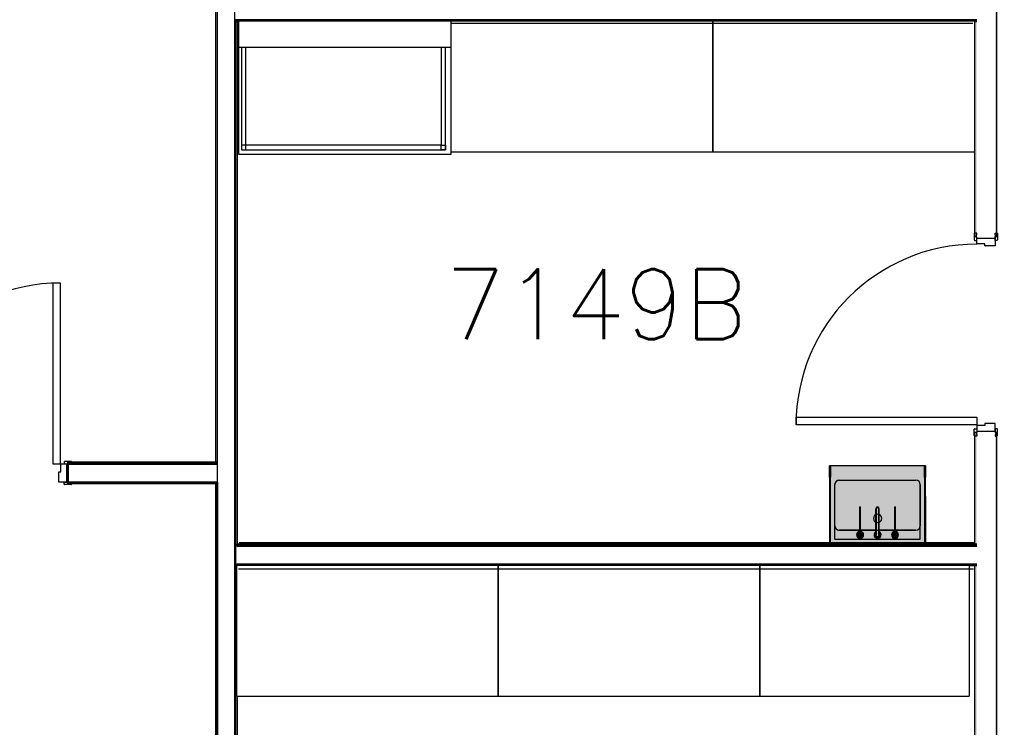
# Model space of a CAD drawing. Header units: millimetres. Extents: x -68474 to 336725, y -113450 to 40976.
# Drawn here: x 190159 to 195767, y -35454 to -31396 of the extents above; entities that cross this region are included whole.
import ezdxf

# ---------------------------------------------------------------- set-up
doc = ezdxf.new("R2010")
doc.units = ezdxf.units.MM
doc.header["$LTSCALE"] = 900
doc.linetypes.add('Dash 3mm', pattern=[6, 3, -3])
for name, color, linetype, lineweight in [('A-DETL-GENF', 92, 'Continuous', 15), ('A-DOOR', 31, 'Continuous', 15), ('A-GENM', 13, 'Continuous', 15), ('A-WALL', 113, 'Continuous', 15), ('I-WALL', 2, 'Continuous', 15), ('P-SANR-FIXT', 6, 'Continuous', 15)]:
    doc.layers.add(name, color=color, linetype=linetype, lineweight=lineweight)
doc.layers.add('s5152a$0$ROOM-NO', color=4, linetype='Continuous')
doc.styles.add('s5152a$0$STANDARD', font='SIMPLEX')

# ---------------------------------------------------------------- blocks, each defined once
blk = doc.blocks.new('Basic Wall _ A-Gypsum Block-Internal-100mm-WithSkimCoat - ___-2801805-Level 7 - Proposed Works_GBP Submission 1')
at = {"layer": 'I-WALL'}
h = blk.add_hatch(color=31, dxfattribs=at)
h.paths.add_polyline_path([(191281.5, -40122.5), (191291.5, -40122.5), (191291.5, -34047.5), (191281.5, -34047.5), (191281.5, -39874.6)], flags=0)
h.paths.add_polyline_path([(191281.5, -33942.5), (191291.5, -33942.5), (191291.5, -28277.5), (191281.5, -28277.5), (191281.5, -33702.4)], flags=0)
for p, q in [((191281.5, -28277.5), (191281.5, -33942.5)), ((191281.5, -34047.5), (191281.5, -40122.5))]:
    blk.add_line(p, q, dxfattribs=at)
blk = doc.blocks.new('Basic Wall _ A-Gypsum Block-Internal-100mm-WithSkimCoat - ___-2801804-Level 7 - Proposed Works_GBP Submission 1')
at = {"layer": 'I-WALL'}
h = blk.add_hatch(color=31, dxfattribs=at)
h.paths.add_polyline_path([(191396.5, -40122.5), (191406.5, -40122.5), (191406.5, -39525.7), (191396.5, -39525.7), (191396.5, -39874.6)], flags=0)
h.paths.add_polyline_path([(191406.5, -39420.7), (191406.5, -38712.5), (191396.5, -38712.5), (191396.5, -39420.7)], flags=0)
h.paths.add_polyline_path([(191396.5, -38607.5), (191406.5, -38607.5), (191406.5, -37365), (191404, -37365), (191404, -37260), (191406.5, -37260), (191406.5, -35275), (191404, -35275), (191404, -34525), (191406.5, -34525), (191406.5, -34517.5), (191404, -34517.5), (191404, -34412.5), (191406.5, -34412.5), (191406.5, -31397.5), (191396.5, -31397.5), (191396.5, -38022.9)], flags=0)
h.paths.add_polyline_path([(191406.5, -31292.5), (191406.5, -28277.5), (191396.5, -28277.5), (191396.5, -31292.5)], flags=0)
for p, q in [((191406.5, -31397.5), (191406.5, -34412.5)), ((191406.5, -34517.5), (191406.5, -34525)), ((191406.5, -35275), (191406.5, -37260))]:
    blk.add_line(p, q, dxfattribs=at)
blk = doc.blocks.new('Basic Wall _ A-Gypsum Block-Internal-100mm-WithSkimCoat - ___-2801839-Level 7 - Proposed Works_GBP Submission 1')
at = {"layer": 'I-WALL'}
blk.add_hatch(color=31, dxfattribs=at).paths.add_polyline_path([(195521.9, -34412.5), (195647.6, -34412.5), (195647.6, -34402.5), (195354.1, -34402.5), (195354.1, -34405), (194804.1, -34405), (194804.1, -34402.5), (191404, -34402.5), (191404, -34412.5), (195361.6, -34412.5)], flags=0)
for p, q in [((191404, -34412.5), (191404, -34402.5)), ((194804.1, -34402.5), (191404, -34402.5)), ((195647.6, -34402.5), (195354.1, -34402.5))]:
    blk.add_line(p, q, dxfattribs=at)
blk = doc.blocks.new('Basic Wall _ A-Gypsum Block-Internal-100mm-WithSkimCoat - ___-2801838-Level 7 - Proposed Works_GBP Submission 1')
at = {"layer": 'I-WALL'}
blk.add_hatch(color=31, dxfattribs=at).paths.add_polyline_path([(195604, -34527.5), (195647.6, -34527.5), (195647.6, -34517.5), (191404, -34517.5), (191404, -34525), (195604, -34525)], flags=0)
for p, q in [((191404, -34525), (191404, -34517.5)), ((195647.6, -34527.5), (195604, -34527.5))]:
    blk.add_line(p, q, dxfattribs=at)
blk = doc.blocks.new('Basic Wall _ A-Gypsum Block-Internal-100mm-WithSkimCoat - ___-2801871-Level 7 - Proposed Works_GBP Submission 1')
at = {"layer": 'I-WALL'}
for points in [[(195752.6, -32641.8), (195762.6, -32641.8), (195762.6, -30645), (195752.6, -30645), (195752.6, -32468)], [(195762.6, -35621.5), (195762.6, -33761.8), (195752.6, -33761.8), (195752.6, -35621.5)]]:
    blk.add_hatch(color=31, dxfattribs=at).paths.add_polyline_path(points, flags=0)
for p, q in [((195762.6, -32641.8), (195762.6, -30645)), ((195762.6, -32641.8), (195752.6, -32641.8)), ((195752.6, -33761.8), (195762.6, -33761.8)), ((195762.6, -35621.5), (195762.6, -33761.8))]:
    blk.add_line(p, q, dxfattribs=at)
blk = doc.blocks.new('Basic Wall _ A-Gypsum Block-Internal-100mm-WithSkimCoat - ___-2801870-Level 7 - Proposed Works_GBP Submission 1')
at = {"layer": 'I-WALL'}
h = blk.add_hatch(color=31, dxfattribs=at)
h.paths.add_polyline_path([(195647.6, -32641.8), (195647.6, -31397.5), (195637.6, -31397.5), (195637.6, -32641.8), (195643.4, -32641.8)], flags=0)
h.paths.add_polyline_path([(195637.6, -31292.5), (195647.6, -31292.5), (195647.6, -30645), (195637.6, -30645), (195637.6, -31233.6)], flags=0)
h = blk.add_hatch(color=31, dxfattribs=at)
h.paths.add_polyline_path([(195647.6, -35621.5), (195647.6, -34517.5), (195637.6, -34517.5), (195637.6, -35621.5), (195643.9, -35621.5)], flags=0)
h.paths.add_polyline_path([(195637.6, -34412.5), (195647.6, -34412.5), (195647.6, -33761.8), (195637.6, -33761.8), (195637.6, -34319.7)], flags=0)
for p, q in [((195637.6, -32641.8), (195637.6, -31397.5)), ((195647.6, -32641.8), (195637.6, -32641.8)), ((195637.6, -33761.8), (195647.6, -33761.8)), ((195637.6, -34412.5), (195637.6, -33761.8)), ((195637.6, -35621.5), (195637.6, -34517.5))]:
    blk.add_line(p, q, dxfattribs=at)
blk = doc.blocks.new('A-Generic-Doorset-Single_Internal-RyderBP - Type 02 - 1120 x 2100mm _ L20_TBC _ GRP Leaf  _ GRP Frame _ dB-4782836-Level 7 - Proposed Works_GBP Submission 1')
at = {"layer": 'A-DETL-GENF'}
for p, q in [((-532, 52.5), (-532, 63.5)), ((-529, 66.5), (-493, 66.5)), ((-490, 63.5), (-490, 52.5)), ((590, 63.5), (590, 52.5)), ((590, 63.5), (590, 52.5)), ((629, 66.5), (593, 66.5)), ((629, 66.5), (593, 66.5)), ((632, 52.5), (632, 63.5)), ((632, 52.5), (632, 63.5)), ((-522, 52.5), (-532, 52.5)), ((-522, 54.5), (-522, 52.5)), ((-512, 54.5), (-522, 54.5)), ((-512, 52.5), (-512, 54.5)), ((-490, 52.5), (-512, 52.5)), ((590, 52.5), (612, 52.5)), ((590, 52.5), (612, 52.5)), ((612, 54.5), (622, 54.5)), ((612, 52.5), (612, 54.5)), ((612, 54.5), (622, 54.5)), ((612, 52.5), (612, 54.5)), ((622, 54.5), (622, 52.5)), ((622, 54.5), (622, 52.5)), ((622, 52.5), (632, 52.5)), ((622, 52.5), (632, 52.5)), ((-522, -52.5), (-532, -52.5)), ((-532, -52.5), (-532, -63.5)), ((-522, -54.5), (-522, -52.5)), ((-512, -54.5), (-522, -54.5)), ((-512, -52.5), (-512, -54.5)), ((-490, -52.5), (-512, -52.5)), ((-490, -63.5), (-490, -52.5)), ((524, -1088.5), (524, -52.5)), ((524, -52.5), (568, -52.5)), ((568, -52.5), (568, -1088.5)), ((590, -52.5), (612, -52.5)), ((590, -63.5), (590, -52.5)), ((590, -52.5), (612, -52.5)), ((590, -63.5), (590, -52.5)), ((612, -52.5), (612, -54.5)), ((612, -52.5), (612, -54.5)), ((612, -54.5), (622, -54.5)), ((612, -54.5), (622, -54.5)), ((622, -52.5), (632, -52.5)), ((622, -54.5), (622, -52.5)), ((622, -52.5), (632, -52.5)), ((622, -54.5), (622, -52.5)), ((632, -52.5), (632, -63.5)), ((632, -52.5), (632, -63.5)), ((-529, -66.5), (-493, -66.5)), ((629, -66.5), (593, -66.5)), ((629, -66.5), (593, -66.5)), ((568, -1088.5), (524, -1088.5))]:
    blk.add_line(p, q, dxfattribs=at)
for centre, radius, start, end in [((-529, 63.5), 3, 90, 180), ((-493, 63.5), 3, 360, 90), ((593, 63.5), 3, 90, 180), ((593, 63.5), 3, 90, 180), ((629, 63.5), 3, 360, 90), ((629, 63.5), 3, 360, 90), ((568, -52.5), 1036, 180, 270), ((-529, -63.5), 3, 180, 270), ((-493, -63.5), 3, 270, 360), ((593, -63.5), 3, 180, 270), ((593, -63.5), 3, 180, 270), ((629, -63.5), 3, 270, 360), ((629, -63.5), 3, 270, 360)]:
    blk.add_arc(centre, radius, start, end, dxfattribs=at)
at = {"layer": 'A-DOOR'}
for p, q in [((-510, 52.5), (-462, 52.5)), ((-510, 52.5), (-459, 52.5)), ((-503, -52.5), (-503, 52.5)), ((-459, 52.5), (-459, -5.5)), ((-459, 49.5), (-459, -2.5)), ((559, 52.5), (559, -5.5)), ((610, 52.5), (559, 52.5)), ((559, 49.5), (559, -2.5)), ((610, 52.5), (562, 52.5)), ((603, -52.5), (603, 52.5)), ((-474, -52.5), (-510, -52.5)), ((-471, -52.5), (-510, -52.5)), ((-471, -5.5), (-471, -49.5)), ((-462, -5.5), (-471, -5.5)), ((-471, -5.5), (-471, -52.5)), ((-459, -5.5), (-471, -5.5)), ((559, -5.5), (571, -5.5)), ((562, -5.5), (571, -5.5)), ((571, -5.5), (571, -52.5)), ((571, -52.5), (610, -52.5))]:
    blk.add_line(p, q, dxfattribs=at)
for centre, start, end in [((-462, 49.5), 360, 90), ((562, 49.5), 90, 180), ((-474, -49.5), 270, 360), ((-462, -2.5), 270, 360), ((562, -2.5), 180, 270)]:
    blk.add_arc(centre, 3, start, end, dxfattribs=at)
blk = doc.blocks.new('BASIN TYPE B - Wall mounted sink with 200mm min_ upstand on back and both sides - all stainless steel grade 316 finish-2037543-Level 7 - Proposed Works_GBP Submission 1')
at = {"layer": 'P-SANR-FIXT'}
for points in [[(275, 115), (275, 500), (-275, 500), (-275, 115), (-270, 115), (-270, 495), (270, 495), (270, 115)], [(-100, 435), (-108.7, 440.5), (-107.8, 450.5), (-100, 455), (-100, 465), (-114.1, 459.1), (-120, 445), (-114.1, 430.9), (-101, 425.4), (-101, 435)], [(-100, 455), (-108.7, 449), (-107.8, 439.5), (-107.8, 440.5), (-106.8, 450), (-100, 454)], [(-100, 445), (-100, 447.6), (-102.2, 446.4), (-100, 450), (-100, 454), (-107.8, 449.5), (-106.9, 440), (-100, 436), (-100, 440.2)], [(-80, 445), (-85.9, 459.1), (-100, 465), (-99.1, 454.5), (-91.3, 449.5), (-92.2, 439.5), (-99, 435), (-99, 425.4), (-85.9, 430.9), (-81, 442.5)], [(-92.2, 440.5), (-93.1, 450), (-100, 454), (-100, 442.4), (-97.8, 443.6), (-100, 440), (-100, 436), (-92.8, 440.2)], [(-91.3, 441.9), (-92.2, 450.5), (-92.2, 449.5), (-92.8, 440.2), (-91.3, 441)], [(0.1, 465), (-14, 459.1), (-19.9, 445), (-14, 430.9), (-7.5, 428.1), (-6.4, 451.3), (0.1, 455)], [(0.1, 453.1), (-0.8, 454.5), (-8.6, 450), (-7.5, 445), (-6.5, 448.8), (-3.7, 451.5), (0.1, 452.5)], [(7.5, 300), (7.2, 446.9), (5.2, 445.3), (6.5, 448.8), (3.8, 451.5), (0, 452.5), (-3.7, 451.5), (-6.5, 448.8), (-7.5, 445), (-7.1, 294.4), (-3.8, 290.3), (1.3, 289.4), (5.8, 292), (7.5, 297), (7.5, 297.6)], [(20.1, 445), (14.2, 459.1), (0.1, 465), (0.1, 455), (8.8, 450), (8.8, 440), (7.5, 437.9), (7.5, 428.1), (14.2, 430.9), (19.1, 442.5)], [(8.8, 447.5), (8.2, 450.3), (0.1, 455), (0.6, 452.4), (3.8, 451.5), (6.5, 448.7), (6.5, 446.3), (7.2, 446.9), (8.8, 440.1), (8.8, 446.9)], [(100, 435), (91.3, 440.5), (92.2, 450.5), (100, 455), (100, 465), (85.9, 459.1), (80, 445), (85.9, 430.9), (99, 425.4), (99, 435)], [(100, 435), (100, 436), (92.2, 440.9), (92.2, 449.5), (91.3, 449), (92.2, 439.5), (99.1, 435.5)], [(100, 445), (100, 454), (92.2, 449.5), (93.1, 440), (100, 436), (100, 442.4)], [(120, 445), (114.1, 459.1), (100, 465), (101, 454.4), (108.7, 449.5), (107.8, 439.5), (101, 435), (101, 425.4), (114.1, 430.9), (119, 442.5)], [(107.8, 449.5), (100, 454), (100, 436), (107.8, 440.5)], [(108.7, 440.8), (107.8, 450.5), (107.8, 449.5), (107.8, 440.5), (108.7, 440.5)], [(-99, 393), (-100, 435), (-101, 435), (-101, 393)], [(-99, 357.7), (-99, 393), (-101, 393), (-101, 357.7)], [(101, 435), (99, 435), (100, 393), (101, 393)], [(101, 393), (99, 393), (99, 357.7), (101, 357.7), (101, 380.1)], [(-99, 313.8), (-99, 357.7), (-101, 357.7), (-101, 313.8)], [(101, 357.7), (99, 357.7), (99, 313.8), (101, 313.8)], [(-99, 306), (-99, 313.8), (-101, 313.8), (-101, 306)], [(-99, 290), (-99, 300), (-101, 300), (-101, 290)], [(10, 295), (8.7, 300), (3.8, 290.3), (-1.5, 289.4), (-5.8, 292), (-7.5, 297), (-8.7, 300), (-10, 294.6), (-8.7, 290), (-5, 286.3), (0, 285), (5.1, 286.4), (8.8, 290.3), (9.9, 294.4)], [(101, 313.8), (99, 313.8), (99, 306), (101, 306), (101, 309)], [(101, 300), (99, 300), (99, 290), (101, 290)]]:
    blk.add_hatch(color=51, dxfattribs=at).paths.add_polyline_path(points, flags=0)
h = blk.add_hatch(color=51, dxfattribs=at)
h.paths.add_polyline_path([(270, 50), (270, 495), (-270, 495), (-270, 50), (203.2, 50)], flags=0)
h.paths.add_polyline_path([(245, 157), (244.1, 150.6), (241.7, 144.5), (237.7, 139.3), (232.5, 135.4), (226.5, 132.9), (220, 132), (-226.5, 132.9), (-232.5, 135.4), (-237.7, 139.3), (-241.7, 144.5), (-244.1, 150.6), (-245, 157), (-244.1, 399.4), (-241.7, 405.5), (-237.7, 410.7), (-232.5, 414.6), (-226.5, 417.1), (-220, 418), (-101, 418), (-101, 425.4), (-114.1, 430.9), (-120, 445), (-114.1, 459.1), (-100, 465), (-85.9, 459.1), (-80, 445), (-85.9, 430.9), (-99, 425), (-99, 418), (-7.5, 418), (-7.5, 428.1), (-14, 430.9), (-19.9, 445), (-14, 459.1), (0.1, 465), (14.2, 459.1), (20.1, 445), (14.2, 430.9), (7.5, 427.9), (7.5, 418), (99, 418), (99, 425.4), (85.9, 430.9), (80, 445), (85.9, 459.1), (100, 465), (114.1, 459.1), (120, 445), (114.1, 430.9), (101, 425), (101, 418), (226.5, 417.1), (232.5, 414.6), (237.7, 410.7), (241.7, 405.5), (244.1, 399.4), (245, 393), (245, 286.4)], flags=0)
h.paths.add_polyline_path([(-97.8, 443.6), (-100, 441.9), (-98.9, 441.9), (-98.5, 442.5)], flags=0)
h.paths.add_polyline_path([(-100, 448.1), (-101.1, 448.1), (-102.2, 446.4), (-100, 447.6)], flags=0)
h = blk.add_hatch(color=51, dxfattribs=at)
h.paths.add_polyline_path([(245, 157), (244.1, 399.4), (241.7, 405.5), (237.7, 410.7), (232.5, 414.6), (226.5, 417.1), (220, 418), (101, 418), (101, 306), (99, 306), (99, 418), (7.5, 418), (8.7, 300), (9.9, 294.4), (8.7, 290), (5, 286.3), (0, 285), (-5.1, 286.4), (-8.7, 290), (-10, 295), (-8.7, 300), (-7.5, 300), (-7.5, 418), (-99, 418), (-99, 306), (-101, 306), (-101, 418), (-226.5, 417.1), (-232.5, 414.6), (-237.7, 410.7), (-241.7, 405.5), (-244.1, 399.4), (-245, 393), (-244.1, 150.6), (-241.7, 144.5), (-237.7, 139.3), (-232.5, 135.4), (-226.5, 132.9), (-220, 132), (226.5, 132.9), (232.5, 135.4), (237.7, 139.3), (241.7, 144.5), (244.1, 150.6)], flags=0)
h.paths.add_polyline_path([(101, 300), (101, 290), (99, 290), (99, 300)], flags=0)
h.paths.add_polyline_path([(-99, 295), (-99, 290), (-101, 290), (-101, 300), (-99, 300), (-99, 297)], flags=0)
h = blk.add_hatch(color=51, dxfattribs=at)
h.paths.add_polyline_path([(275, 115), (270, 115), (270, 50), (275, 50), (275, 98.2)], flags=0)
h.paths.add_polyline_path([(-270, 115), (-275, 115), (-275, 50), (-270, 50), (-270, 98.2)], flags=0)
for p, q in [((-275, 500), (275, 500)), ((-275, 224), (-275, 500)), ((275, 500), (-275, 500)), ((-275, 500), (-275, 115)), ((-270, 495), (270, 495)), ((-270, 115), (-270, 495)), ((245, 470), (-245, 470)), ((-245, 470), (-245, 157)), ((245, 470), (245, 157)), ((270, 495), (270, 115)), ((275, 224), (275, 500)), ((275, 115), (275, 500)), ((-245, 157), (-245, 393)), ((220, 418), (-220, 418)), ((-220, 418), (-101, 418)), ((-100, 285), (-100, 445)), ((-99, 418), (-7.5, 418)), ((-9.6, 427.5), (-9.6, 295)), ((7.5, 418), (99, 418)), ((9.6, 427.4), (9.6, 295)), ((100, 445), (100, 285)), ((101, 418), (220, 418)), ((245, 393), (245, 157)), ((-275, 50), (-275, 115)), ((-270, 115), (-270, 50)), ((220, 132), (-220, 132)), ((220, 132), (-220, 132)), ((270, 50), (270, 115)), ((275, 115), (275, 50)), ((-275, 50), (-270, 50)), ((-270, 50), (270, 50)), ((270, 50), (275, 50))]:
    blk.add_line(p, q, dxfattribs=at)
at = {"layer": 'P-SANR-FIXT', "lineweight": 5}
for p, q in [((-101, 393), (-101, 435)), ((-99, 435), (-101, 435)), ((-101, 357.7), (-101, 393)), ((-99, 435), (-99, 393)), ((-99, 393), (-99, 357.7)), ((99, 393), (99, 435)), ((99, 435), (101, 435)), ((99, 357.7), (99, 393)), ((101, 435), (101, 393)), ((101, 393), (101, 357.7)), ((-101, 313.8), (-101, 357.7)), ((-99, 357.7), (-101, 357.7)), ((-99, 357.7), (-99, 313.8)), ((99, 313.8), (99, 357.7)), ((99, 357.7), (101, 357.7)), ((101, 357.7), (101, 313.8)), ((-101, 305), (-101, 313.8)), ((-99, 313.8), (-101, 313.8)), ((-99, 305), (-101, 305)), ((-101, 300), (-101, 305)), ((-101, 290), (-101, 300)), ((-101, 285), (-101, 290)), ((-101, 289.8), (-101, 285)), ((-101, 285), (-99, 285)), ((-99, 313.8), (-99, 305)), ((-99, 305), (-99, 300)), ((-99, 300), (-99, 290)), ((-99, 290), (-99, 285)), ((-99, 285), (-99, 289.8)), ((99, 305), (99, 313.8)), ((99, 313.8), (101, 313.8)), ((101, 305), (99, 305)), ((99, 300), (99, 305)), ((99, 290), (99, 300)), ((99, 285), (99, 290)), ((99, 289.8), (99, 285)), ((99, 285), (101, 285)), ((101, 313.8), (101, 305)), ((101, 305), (101, 300)), ((101, 300), (101, 290)), ((101, 290), (101, 285)), ((101, 285), (101, 289.8))]:
    blk.add_line(p, q, dxfattribs=at)
at = {"layer": 'P-SANR-FIXT', "lineweight": 5, "flags": 128}
for points in [[(-7.5, 445), (-7.5, 444.9), (-7.5, 444.8), (-7.5, 444.5), (-7.5, 444), (-7.5, 443.5), (-7.5, 442.9), (-7.5, 442.1), (-7.5, 441.2), (-7.5, 440.2), (-7.5, 439.1), (-7.5, 437.9), (-7.5, 436.5), (-7.5, 435.1), (-7.5, 433.5), (-7.5, 431.9), (-7.5, 430.2), (-7.5, 428.3), (-7.5, 426.4), (-7.5, 424.4), (-7.5, 422.3), (-7.5, 420.1), (-7.5, 417.8), (-7.5, 415.4), (-7.5, 413), (-7.5, 410.5), (-7.5, 408), (-7.5, 405.3), (-7.5, 402.7), (-7.5, 400), (-7.5, 397.2), (-7.5, 394.4), (-7.5, 391.5), (-7.5, 388.6), (-7.5, 385.7), (-7.5, 382.7), (-7.5, 379.8), (-7.5, 376.8), (-7.5, 373.8), (-7.5, 370.8), (-7.5, 367.8), (-7.5, 364.8), (-7.5, 361.8), (-7.5, 358.9), (-7.5, 355.9), (-7.5, 353), (-7.5, 350.1), (-7.5, 347.2), (-7.5, 344.3), (-7.5, 341.5), (-7.5, 338.8), (-7.5, 336.1), (-7.5, 333.4), (-7.5, 330.8), (-7.5, 328.3), (-7.5, 325.9), (-7.5, 323.5), (-7.5, 321.2), (-7.5, 318.9), (-7.5, 316.8), (-7.5, 314.7), (-7.5, 312.7), (-7.5, 310.8), (-7.5, 309), (-7.5, 307.3), (-7.5, 305.7), (-7.5, 304.2), (-7.5, 302.8), (-7.5, 301.6), (-7.5, 300.4), (-7.5, 299.3), (-7.5, 298.4), (-7.5, 297.6), (-7.5, 297)], [(7.5, 297), (7.5, 297.7), (7.5, 298.5), (7.5, 299.5), (7.5, 300.6), (7.5, 301.8), (7.5, 303.1), (7.5, 304.5), (7.5, 306), (7.5, 307.6), (7.5, 309.3), (7.5, 311.2), (7.5, 313.1), (7.5, 315.1), (7.5, 317.1), (7.5, 319.3), (7.5, 321.6), (7.5, 323.9), (7.5, 326.3), (7.5, 328.8), (7.5, 331.3), (7.5, 333.9), (7.5, 336.6), (7.5, 339.3), (7.5, 342), (7.5, 344.8), (7.5, 347.7), (7.5, 350.6), (7.5, 353.5), (7.5, 356.4), (7.5, 359.4), (7.5, 362.4), (7.5, 365.3), (7.5, 368.3), (7.5, 371.3), (7.5, 374.3), (7.5, 377.3), (7.5, 380.3), (7.5, 383.3), (7.5, 386.2), (7.5, 389.1), (7.5, 392), (7.5, 394.9), (7.5, 397.7), (7.5, 400.4), (7.5, 403.2), (7.5, 405.8), (7.5, 408.4), (7.5, 411), (7.5, 413.4), (7.5, 415.9), (7.5, 418.2), (7.5, 420.5), (7.5, 422.6), (7.5, 424.7), (7.5, 426.7), (7.5, 428.6), (7.5, 430.5), (7.5, 432.2), (7.5, 433.8), (7.5, 435.3), (7.5, 436.8), (7.5, 438.1), (7.5, 439.3), (7.5, 440.4), (7.5, 441.4), (7.5, 442.2), (7.5, 443), (7.5, 443.6), (7.5, 444.1), (7.5, 444.5), (7.5, 444.8), (7.5, 445), (7.5, 445)]]:
    blk.add_lwpolyline(points, dxfattribs=at)
at = {"layer": 'P-SANR-FIXT'}
for centre, radius, start, end in [((-100, 445), 20, 90, 270), ((-100, 445), 20, 270, 90), ((0.1, 445), 20, 298.3304, 241.0016), ((100, 445), 20, 90, 270), ((100, 445), 20, 270, 90), ((-220, 393), 25, 90, 180), ((-220, 393), 25, 90, 180), ((220, 393), 25, 360, 90), ((220, 393), 25, 0, 90), ((0, 350.5), 24.2, 90, 270), ((0, 350.5), 24.2, 270, 90), ((0, 295), 9.59, 180, 360), ((-220, 157), 25, 180, 270), ((-220, 157), 25, 180, 270), ((220, 157), 25, 270, 0), ((220, 157), 25, 270, 360)]:
    blk.add_arc(centre, radius, start, end, dxfattribs=at)
at = {"layer": 'P-SANR-FIXT', "lineweight": 5}
for centre, radius, start, end in [((-100, 445), 20, 90, 266.818), ((-100, 445), 10, 90, 270), ((-100, 445), 8.97, 90, 270), ((-100, 445), 20, 273.182, 90), ((-100, 445), 10, 270, 90), ((-100, 445), 8.97, 270, 90), ((0.1, 445), 20, 90, 245.8096), ((0.1, 445), 10, 90, 218.7499), ((0.1, 445), 20, 293.5393, 90), ((0.1, 445), 10, 321.2527, 90), ((100, 445), 20, 90, 266.818), ((100, 445), 10, 90, 270), ((100, 445), 8.97, 90, 270), ((100, 445), 20, 273.182, 90), ((100, 445), 10, 270, 90), ((100, 445), 8.97, 270, 90), ((0, 295), 10, 139.0486, 180), ((0, 295), 10, 180, 0), ((0, 295), 10, 0, 40.9514)]:
    blk.add_arc(centre, radius, start, end, dxfattribs=at)
blk.add_open_spline([(-7.5, 297), (-7.5, 295.8), (-7.2, 294.2), (-6, 292.3), (-4.9, 291.1), (-3.5, 290.1), (-2.2, 289.6), (-1.2, 289.3), (-0.1, 289.2), (1.2, 289.3), (2.6, 289.7), (3.8, 290.3), (4.9, 291.1), (6.1, 292.3), (7.2, 294.3), (7.5, 296), (7.5, 297)], degree=3, knots=[-1, -1, -1, -1, -0.861111, -0.791667, -0.722222, -0.652778, -0.583333, -0.548611, -0.513889, -0.444444, -0.388889, -0.333333, -0.277778, -0.222222, -0.111111, 0, 0, 0, 0], dxfattribs=at)
blk = doc.blocks.new('BENCHTOP WITH UPTURN - BENCHTOP - STAINLESS STEEL WITH WET EDGE 1500W-V12-Level 7 - Proposed Works_GBP Submission 1')
at = {"layer": 'A-GENM', "color": 8, "linetype": 'Dash 3mm', "lineweight": 13}
for p, q in [((0, -750), (0, 0)), ((1500, 0), (0, 0)), ((1500, 0), (1500, -18.6)), ((1500, -21.6), (1500, -750)), ((0, -750), (1500, -750))]:
    blk.add_line(p, q, dxfattribs=at)
blk = doc.blocks.new('BENCHTOP WITH UPTURN - BENCHTOP - STAINLESS STEEL WITH WET EDGE 1500W-V13-Level 7 - Proposed Works_GBP Submission 1')
at = {"layer": 'A-GENM', "color": 8, "linetype": 'Dash 3mm', "lineweight": 13}
for p, q in [((0, -18.6), (0, 0)), ((1500, 0), (0, 0)), ((0, -750), (0, -21.6)), ((1500, 0), (1500, -18.6)), ((1500, -21.6), (1500, -750)), ((0, -750), (1500, -750))]:
    blk.add_line(p, q, dxfattribs=at)
blk = doc.blocks.new('BENCHTOP WITH UPTURN - BENCHTOP - STAINLESS STEEL WITH WET EDGE 1200W-4701871-Level 7 - Proposed Works_GBP Submission 1')
at = {"layer": 'A-GENM', "color": 8, "linetype": 'Dash 3mm', "lineweight": 13}
for p, q in [((0, -18.6), (0, 0)), ((1200, 0), (0, 0)), ((0, -750), (0, -21.6)), ((1200, 0), (1200, -18.6)), ((1200, -21.6), (1200, -750)), ((0, -750), (1200, -750))]:
    blk.add_line(p, q, dxfattribs=at)
blk = doc.blocks.new('Basic Wall _ A-Gypsum Block-Internal-100mm-WithSkimCoat - ___-2801911-Level 7 - Proposed Works_GBP Submission 1')
at = {"layer": 'I-WALL'}
blk.add_hatch(color=31, dxfattribs=at).paths.add_polyline_path([(195634.6, -31407.5), (195647.6, -31407.5), (195647.6, -31397.5), (191396.5, -31397.5), (191396.5, -31407.5), (191414.6, -31407.5), (191414.6, -31405), (195634.6, -31405)], flags=0)
for p, q in [((191396.5, -31407.5), (191414.6, -31407.5)), ((195634.6, -31407.5), (195647.6, -31407.5))]:
    blk.add_line(p, q, dxfattribs=at)
blk = doc.blocks.new('BENCH SS LEGS1  - BENCH STAINLESS STEEL - LEGS-6111520-Level 7 - Proposed Works_GBP Submission 1')
at = {"layer": 'A-GENM', "color": 8, "linetype": 'Dash 3mm', "lineweight": 13}
for p, q in [((25, -150), (25, -737)), ((50, -712), (50, -150)), ((1170, -150), (1170, -712)), ((1195, -737), (1195, -150)), ((50, -712), (25, -712)), ((25, -712), (25, -737)), ((50, -737), (50, -712)), ((1170, -712), (50, -712)), ((1170, -737), (1170, -712)), ((1170, -712), (1195, -712)), ((1195, -712), (1195, -737)), ((25, -737), (50, -737)), ((25, -737), (1195, -737)), ((1195, -737), (1170, -737))]:
    blk.add_line(p, q, dxfattribs=at)
blk = doc.blocks.new('BENCHTOP WITH UPTURN - BENCHTOP - STAINLESS STEEL WITH WET EDGE 1500W-V11-Level 7 - Proposed Works_GBP Submission 1')
at = {"layer": 'A-GENM', "color": 8, "linetype": 'Dash 3mm', "lineweight": 13}
for p, q in [((1500, 0), (0, 0)), ((1500, 0), (1500, -11)), ((1500, -14), (1500, -750)), ((0, -750), (0, -150)), ((0, -750), (1500, -750))]:
    blk.add_line(p, q, dxfattribs=at)
blk = doc.blocks.new('BENCHTOP WITH UPTURN - BENCHTOP - STAINLESS STEEL WITH WET EDGE 1500W-6111586-Level 7 - Proposed Works_GBP Submission 1')
at = {"layer": 'A-GENM', "color": 8, "linetype": 'Dash 3mm', "lineweight": 13}
for p, q in [((0, -11), (0, 0)), ((1500, 0), (0, 0)), ((0, -750), (0, -14)), ((1500, 0), (1500, -750)), ((0, -750), (1488.5, -750)), ((1491.5, -750), (1500, -750))]:
    blk.add_line(p, q, dxfattribs=at)
blk = doc.blocks.new('BENCH_NECROPSY - BACKFLOW - HL048-6109079-Level 7 - Proposed Works_GBP Submission 1')
at = {"layer": 'A-GENM', "lineweight": 13}
for p, q in [((610, 0), (-610, 0)), ((-610, 0), (-610, -150)), ((610, -150), (610, 0)), ((-610, -150), (610, -150))]:
    blk.add_line(p, q, dxfattribs=at)
at = {"layer": 'A-GENM', "lineweight": 5}
for p, q in [((-610, -150), (-610, -762)), ((-610, -762), (610, -762)), ((610, -762), (610, -750))]:
    blk.add_line(p, q, dxfattribs=at)
blk = doc.blocks.new('Basic Wall _ A-Gypsum Block-Internal-100mm-WithSkimCoat - ___-2801845-Level 7 - Proposed Works_GBP Submission 1')
at = {"layer": 'I-WALL'}
blk.add_hatch(color=31, dxfattribs=at).paths.add_polyline_path([(191291.5, -33942.5), (191291.5, -33942.5), (191291.5, -33932.5), (190435.1, -33932.5), (190435.1, -33942.5)], flags=0)
for p in [(190435.1, -33942.5), (191291.5, -33932.5)]:
    blk.add_line(p, (190435.1, -33932.5), dxfattribs=at)
blk = doc.blocks.new('Basic Wall _ A-Gypsum Block-Internal-100mm-WithSkimCoat - ___-2801844-Level 7 - Proposed Works_GBP Submission 1')
at = {"layer": 'I-WALL'}
blk.add_hatch(color=31, dxfattribs=at).paths.add_polyline_path([(191291.5, -34057.5), (191291.5, -34057.5), (191291.5, -34047.5), (190435.1, -34047.5), (190435.1, -34057.5)], flags=0)
for p, q in [((190435.1, -34057.5), (190435.1, -34047.5)), ((191291.5, -34057.5), (190435.1, -34057.5))]:
    blk.add_line(p, q, dxfattribs=at)
blk = doc.blocks.new('A-Generic-Doorset-Single_Internal-RyderBP - Type 02 - 1120 x 2100mm _ L20_TBC _ GRP Leaf  _ GRP Frame _ dB-4782766-Level 7 - Proposed Works_GBP Submission 1')
at = {"layer": 'A-DETL-GENF'}
for p, q in [((568, 1088.5), (524, 1088.5)), ((524, 1088.5), (524, 52.5)), ((568, 52.5), (568, 1088.5)), ((-532, 52.5), (-532, 63.5)), ((-529, 66.5), (-493, 66.5)), ((-490, 63.5), (-490, 52.5)), ((590, 63.5), (590, 52.5)), ((590, 63.5), (590, 52.5)), ((629, 66.5), (593, 66.5)), ((629, 66.5), (593, 66.5)), ((632, 52.5), (632, 63.5)), ((632, 52.5), (632, 63.5)), ((-522, 52.5), (-532, 52.5)), ((-522, 54.5), (-522, 52.5)), ((-512, 54.5), (-522, 54.5)), ((-512, 52.5), (-512, 54.5)), ((-490, 52.5), (-512, 52.5)), ((524, 52.5), (568, 52.5)), ((590, 52.5), (612, 52.5)), ((590, 52.5), (612, 52.5)), ((612, 54.5), (622, 54.5)), ((612, 52.5), (612, 54.5)), ((612, 54.5), (622, 54.5)), ((612, 52.5), (612, 54.5)), ((622, 54.5), (622, 52.5)), ((622, 54.5), (622, 52.5)), ((622, 52.5), (632, 52.5)), ((622, 52.5), (632, 52.5)), ((-522, -52.5), (-532, -52.5)), ((-532, -52.5), (-532, -63.5)), ((-522, -54.5), (-522, -52.5)), ((-512, -54.5), (-522, -54.5)), ((-512, -52.5), (-512, -54.5)), ((-490, -52.5), (-512, -52.5)), ((-490, -63.5), (-490, -52.5)), ((590, -52.5), (612, -52.5)), ((590, -63.5), (590, -52.5)), ((590, -52.5), (612, -52.5)), ((590, -63.5), (590, -52.5)), ((612, -52.5), (612, -54.5)), ((612, -52.5), (612, -54.5)), ((612, -54.5), (622, -54.5)), ((612, -54.5), (622, -54.5)), ((622, -52.5), (632, -52.5)), ((622, -54.5), (622, -52.5)), ((622, -52.5), (632, -52.5)), ((622, -54.5), (622, -52.5)), ((632, -52.5), (632, -63.5)), ((632, -52.5), (632, -63.5)), ((-529, -66.5), (-493, -66.5)), ((629, -66.5), (593, -66.5)), ((629, -66.5), (593, -66.5))]:
    blk.add_line(p, q, dxfattribs=at)
for centre, radius, start, end in [((568, 52.5), 1036, 90, 180), ((-529, 63.5), 3, 90, 180), ((-493, 63.5), 3, 0, 90), ((593, 63.5), 3, 90, 180), ((593, 63.5), 3, 90, 180), ((629, 63.5), 3, 0, 90), ((629, 63.5), 3, 0, 90), ((-529, -63.5), 3, 180, 270), ((-493, -63.5), 3, 270, 0), ((593, -63.5), 3, 180, 270), ((593, -63.5), 3, 180, 270), ((629, -63.5), 3, 270, 0), ((629, -63.5), 3, 270, 0)]:
    blk.add_arc(centre, radius, start, end, dxfattribs=at)
at = {"layer": 'A-DOOR'}
for p, q in [((-474, 52.5), (-510, 52.5)), ((-471, 52.5), (-510, 52.5)), ((-503, 52.5), (-503, -52.5)), ((-471, 5.5), (-471, 52.5)), ((-471, 5.5), (-471, 49.5)), ((-462, 5.5), (-471, 5.5)), ((-459, 5.5), (-471, 5.5)), ((-459, -52.5), (-459, 5.5)), ((-459, -49.5), (-459, 2.5)), ((559, 5.5), (571, 5.5)), ((559, -52.5), (559, 5.5)), ((559, -49.5), (559, 2.5)), ((562, 5.5), (571, 5.5)), ((571, 52.5), (610, 52.5)), ((571, 5.5), (571, 52.5)), ((603, 52.5), (603, -52.5)), ((-510, -52.5), (-462, -52.5)), ((-510, -52.5), (-459, -52.5)), ((610, -52.5), (559, -52.5)), ((610, -52.5), (562, -52.5))]:
    blk.add_line(p, q, dxfattribs=at)
for centre, start, end in [((-474, 49.5), 0, 90), ((-462, 2.5), 0, 90), ((562, 2.5), 90, 180), ((-462, -49.5), 270, 0), ((562, -49.5), 180, 270)]:
    blk.add_arc(centre, 3, start, end, dxfattribs=at)

msp = doc.modelspace()

# ---------------------------------------------------------------- linework, layer by layer
at = {"layer": 'A-WALL'}
for p, q in [((191294, -40175), (191294, -28277.51623)), ((191394, -40175), (191394, -28277.51623)), ((192634.55934, -31415.97659), (195626.05934, -31415.97659)), ((195623.05934, -31418.97659), (192634.55934, -31418.97659)), ((190435.05934, -33945), (191291.5, -33945)), ((190435.05934, -34045), (191291.5, -34045)), ((191404, -34415.01623), (195647.55934, -34415.01623)), ((191417.55934, -34392.97659), (194804.05934, -34392.97659)), ((194804.05934, -34395.97659), (191417.55934, -34395.97659)), ((194808.96671, -34392.97659), (195349.15197, -34392.97659)), ((195349.11249, -34395.97659), (194809.00619, -34395.97659)), ((195354.05934, -34392.97659), (195623.05934, -34392.97659)), ((195633.05934, -34395.97659), (195354.05934, -34395.97659)), ((191404, -34515.01623), (195647.55934, -34515.01623)), ((191414.55934, -34543.64939), (195629.77428, -34543.64939)), ((195626.77428, -34546.64939), (191417.55934, -34546.64939))]:
    msp.add_line(p, q, dxfattribs=at)
at = {"layer": 'I-WALL', "lineweight": 25}
for p, q in [((191396.5, -38607.5), (191396.5, -31397.51623)), ((191396.5, -31397.51623), (195647.55934, -31397.51623)), ((191291.5, -33942.5), (190435.05934, -33942.5)), ((190435.05934, -33942.5), (190435.05934, -34047.5)), ((190435.05934, -34047.5), (191291.5, -34047.5)), ((191291.5, -34047.5), (191291.5, -40175)), ((195647.55934, -34412.51623), (191404, -34412.51623)), ((191404, -34517.51623), (195647.55934, -34517.51623))]:
    msp.add_line(p, q, dxfattribs=at)

# ---------------------------------------------------------------- block references
at = {"layer": 'A-DOOR', "rotation": 269.9999999999998}
msp.add_blockref('A-Generic-Doorset-Single_Internal-RyderBP - Type 02 - 1120 x 2100mm _ L20_TBC _ GRP Leaf  _ GRP Frame _ dB-4782836-Level 7 - Proposed Works_GBP Submission 1', (195700.05934, -33151.79587), dxfattribs=at)
at = {"layer": 'A-DOOR'}
msp.add_blockref('A-Generic-Doorset-Single_Internal-RyderBP - Type 02 - 1120 x 2100mm _ L20_TBC _ GRP Leaf  _ GRP Frame _ dB-4782766-Level 7 - Proposed Works_GBP Submission 1', (189825.05934, -33995), dxfattribs=at)
at = {"layer": 'A-GENM', "lineweight": 5}
msp.add_blockref('BENCH_NECROPSY - BACKFLOW - HL048-6109079-Level 7 - Proposed Works_GBP Submission 1', (192024.55934, -31405.01623), dxfattribs=at)
at = {"layer": 'A-GENM', "color": 8, "linetype": 'Dash 3mm', "lineweight": 13}
for name, p in [('BENCHTOP WITH UPTURN - BENCHTOP - STAINLESS STEEL WITH WET EDGE 1500W-V11-Level 7 - Proposed Works_GBP Submission 1', (192634.55934, -31405.01623)), ('BENCHTOP WITH UPTURN - BENCHTOP - STAINLESS STEEL WITH WET EDGE 1500W-6111586-Level 7 - Proposed Works_GBP Submission 1', (194134.55934, -31405.01623)), ('BENCH SS LEGS1  - BENCH STAINLESS STEEL - LEGS-6111520-Level 7 - Proposed Works_GBP Submission 1', (191406.5, -31405.01623)), ('BENCHTOP WITH UPTURN - BENCHTOP - STAINLESS STEEL WITH WET EDGE 1500W-V12-Level 7 - Proposed Works_GBP Submission 1', (191404, -34525.01623)), ('BENCHTOP WITH UPTURN - BENCHTOP - STAINLESS STEEL WITH WET EDGE 1500W-V13-Level 7 - Proposed Works_GBP Submission 1', (192904, -34525.01623)), ('BENCHTOP WITH UPTURN - BENCHTOP - STAINLESS STEEL WITH WET EDGE 1200W-4701871-Level 7 - Proposed Works_GBP Submission 1', (194404, -34525.01623))]:
    msp.add_blockref(name, p, dxfattribs=at)
at = {"layer": 'I-WALL'}
for name in ['Basic Wall _ A-Gypsum Block-Internal-100mm-WithSkimCoat - ___-2801805-Level 7 - Proposed Works_GBP Submission 1', 'Basic Wall _ A-Gypsum Block-Internal-100mm-WithSkimCoat - ___-2801804-Level 7 - Proposed Works_GBP Submission 1', 'Basic Wall _ A-Gypsum Block-Internal-100mm-WithSkimCoat - ___-2801870-Level 7 - Proposed Works_GBP Submission 1', 'Basic Wall _ A-Gypsum Block-Internal-100mm-WithSkimCoat - ___-2801871-Level 7 - Proposed Works_GBP Submission 1', 'Basic Wall _ A-Gypsum Block-Internal-100mm-WithSkimCoat - ___-2801911-Level 7 - Proposed Works_GBP Submission 1', 'Basic Wall _ A-Gypsum Block-Internal-100mm-WithSkimCoat - ___-2801845-Level 7 - Proposed Works_GBP Submission 1', 'Basic Wall _ A-Gypsum Block-Internal-100mm-WithSkimCoat - ___-2801844-Level 7 - Proposed Works_GBP Submission 1', 'Basic Wall _ A-Gypsum Block-Internal-100mm-WithSkimCoat - ___-2801839-Level 7 - Proposed Works_GBP Submission 1', 'Basic Wall _ A-Gypsum Block-Internal-100mm-WithSkimCoat - ___-2801838-Level 7 - Proposed Works_GBP Submission 1']:
    msp.add_blockref(name, (0, 0), dxfattribs=at)
at = {"layer": 'P-SANR-FIXT', "rotation": 180}
msp.add_blockref('BASIN TYPE B - Wall mounted sink with 200mm min_ upstand on back and both sides - all stainless steel grade 316 finish-2037543-Level 7 - Proposed Works_GBP Submission 1', (195079.05934, -33905.01623), dxfattribs=at)

# ---------------------------------------------------------------- texts
at = {"layer": 's5152a$0$ROOM-NO', "style": 's5152a$0$STANDARD'}
msp.add_text('7149B', height=400, dxfattribs=at).set_placement((192600.14926, -33227.83955))

doc.saveas('drawing.dxf')
